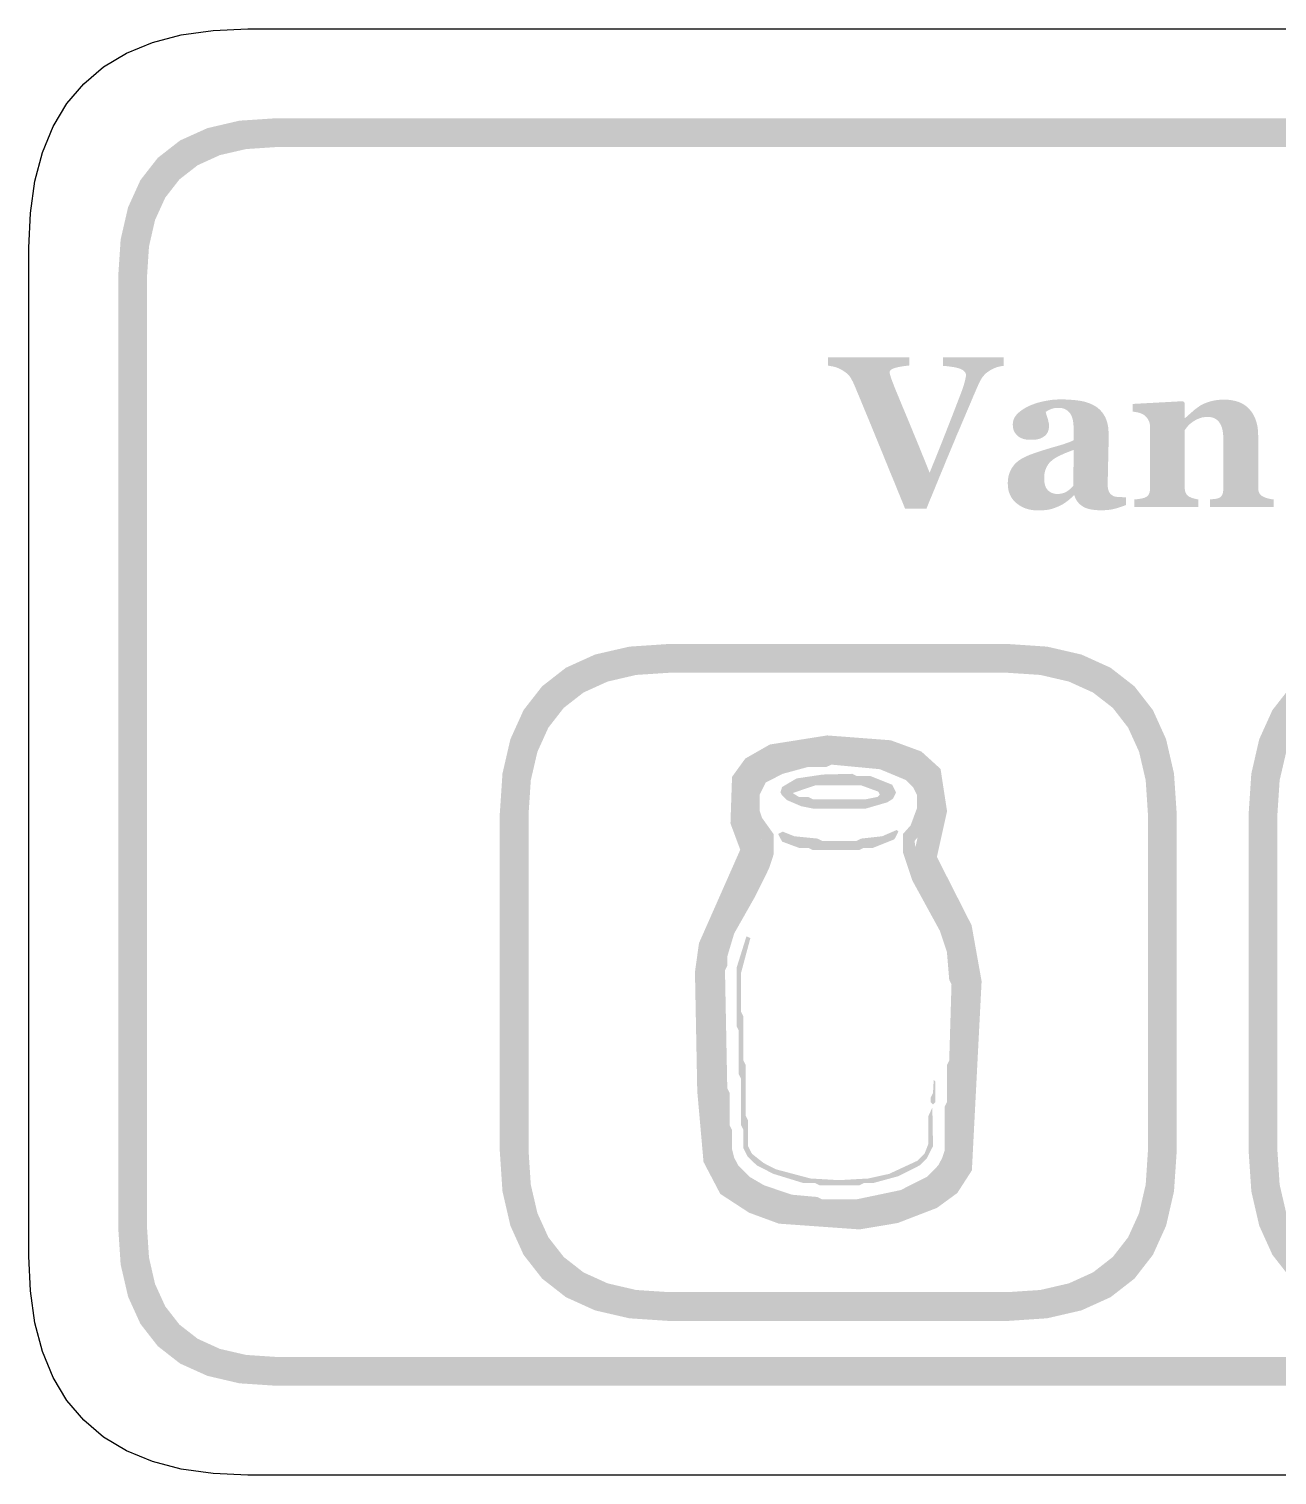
# Model space of a CAD drawing. Header units: millimetres. Extents: x 4 to 272, y 4 to 144.
# Drawn here: x 139.96 to 157.29, y 27.96 to 48.04 of the extents above; entities that cross this region are included whole.
import ezdxf

# ---------------------------------------------------------------- set-up
doc = ezdxf.new("R2010")
doc.units = ezdxf.units.MM
doc.layers.add('CUT', color=1, linetype='Continuous')
doc.layers.add('RASTER', color=7, linetype='Continuous')

msp = doc.modelspace()

# ---------------------------------------------------------------- hatches: boundary and pattern name
at = {"layer": 'RASTER'}
h = msp.add_hatch(color=7, dxfattribs=at)
h.paths.add_polyline_path([(141.2, 44.6), (141.234, 45.116), (141.337, 45.563), (141.509, 45.941), (141.75, 46.25), (142.059, 46.491), (142.438, 46.662), (142.884, 46.766), (143.4, 46.8), (200.6, 46.8), (201.116, 46.766), (201.563, 46.662), (201.941, 46.491), (202.25, 46.25), (202.491, 45.941), (202.663, 45.563), (202.766, 45.116), (202.8, 44.6), (202.8, 31.4), (202.766, 30.884), (202.663, 30.438), (202.491, 30.059), (202.25, 29.75), (201.941, 29.509), (201.563, 29.338), (201.116, 29.234), (200.6, 29.2), (143.4, 29.2), (142.884, 29.234), (142.438, 29.338), (142.059, 29.509), (141.75, 29.75), (141.509, 30.059), (141.337, 30.438), (141.234, 30.884), (141.2, 31.4)])
h.paths.add_polyline_path([(141.6, 44.6), (141.6, 31.4), (141.628, 30.978), (141.712, 30.613), (141.853, 30.303), (142.05, 30.05), (142.303, 29.853), (142.613, 29.712), (142.978, 29.628), (143.4, 29.6), (200.6, 29.6), (201.022, 29.628), (201.388, 29.712), (201.697, 29.853), (201.95, 30.05), (202.147, 30.303), (202.288, 30.612), (202.372, 30.978), (202.4, 31.4), (202.4, 44.6), (202.372, 45.022), (202.288, 45.387), (202.147, 45.697), (201.95, 45.95), (201.697, 46.147), (201.388, 46.288), (201.022, 46.372), (200.6, 46.4), (143.4, 46.4), (142.978, 46.372), (142.613, 46.288), (142.303, 46.147), (142.05, 45.95), (141.853, 45.697), (141.712, 45.387), (141.628, 45.022), (141.6, 44.6)], flags=0)
for points in [[(153.499, 43.361), (153.487, 43.36), (153.475, 43.359), (153.463, 43.357), (153.452, 43.355), (153.44, 43.352), (153.429, 43.35), (153.418, 43.347), (153.407, 43.344), (153.396, 43.34), (153.385, 43.336), (153.373, 43.332), (153.362, 43.327), (153.351, 43.322), (153.339, 43.316), (153.328, 43.31), (153.316, 43.303), (153.301, 43.294), (153.286, 43.284), (153.273, 43.275), (153.26, 43.265), (153.248, 43.255), (153.238, 43.245), (153.228, 43.235), (153.219, 43.224), (153.21, 43.214), (153.201, 43.202), (153.193, 43.189), (153.184, 43.175), (153.176, 43.16), (153.167, 43.144), (153.159, 43.127), (153.15, 43.109), (153.138, 43.083), (153.125, 43.053), (153.111, 43.021), (153.096, 42.985), (153.079, 42.947), (153.062, 42.906), (153.043, 42.861), (153.023, 42.814), (153.002, 42.765), (152.98, 42.714), (152.958, 42.661), (152.935, 42.607), (152.911, 42.551), (152.887, 42.493), (152.861, 42.434), (152.835, 42.373), (152.812, 42.316), (152.788, 42.259), (152.763, 42.2), (152.738, 42.139), (152.712, 42.078), (152.686, 42.015), (152.66, 41.95), (152.633, 41.885), (152.605, 41.819), (152.579, 41.754), (152.552, 41.689), (152.526, 41.625), (152.5, 41.562), (152.474, 41.5), (152.449, 41.438), (152.424, 41.377), (152.129, 41.377), (152.078, 41.502), (152.026, 41.629), (151.975, 41.756), (151.922, 41.883), (151.87, 42.011), (151.818, 42.139), (151.765, 42.268), (151.712, 42.398), (151.661, 42.522), (151.614, 42.637), (151.57, 42.742), (151.531, 42.837), (151.496, 42.922), (151.464, 42.997), (151.437, 43.063), (151.413, 43.118), (151.405, 43.136), (151.396, 43.153), (151.388, 43.168), (151.38, 43.183), (151.372, 43.196), (151.364, 43.208), (151.356, 43.219), (151.348, 43.229), (151.339, 43.238), (151.33, 43.248), (151.319, 43.257), (151.307, 43.267), (151.294, 43.276), (151.28, 43.286), (151.264, 43.296), (151.248, 43.306), (151.235, 43.312), (151.223, 43.319), (151.212, 43.324), (151.201, 43.329), (151.19, 43.334), (151.179, 43.338), (151.169, 43.342), (151.16, 43.345), (151.15, 43.347), (151.139, 43.35), (151.128, 43.353), (151.115, 43.355), (151.102, 43.357), (151.089, 43.36), (151.074, 43.362), (151.059, 43.364), (151.059, 43.479), (152.185, 43.479), (152.185, 43.367), (152.147, 43.362), (152.112, 43.358), (152.081, 43.353), (152.052, 43.348), (152.027, 43.343), (152.005, 43.337), (151.986, 43.332), (151.97, 43.327), (151.957, 43.322), (151.946, 43.316), (151.936, 43.31), (151.928, 43.303), (151.922, 43.296), (151.918, 43.289), (151.915, 43.281), (151.914, 43.274), (151.914, 43.269), (151.914, 43.265), (151.915, 43.261), (151.915, 43.257), (151.916, 43.253), (151.917, 43.248), (151.918, 43.244), (151.919, 43.239), (151.921, 43.234), (151.922, 43.229), (151.924, 43.224), (151.926, 43.218), (151.928, 43.211), (151.93, 43.205), (151.932, 43.198), (151.935, 43.19), (151.947, 43.155), (151.963, 43.115), (151.98, 43.07), (152, 43.02), (152.023, 42.965), (152.048, 42.905), (152.075, 42.839), (152.104, 42.769), (152.137, 42.691), (152.173, 42.604), (152.213, 42.507), (152.257, 42.4), (152.305, 42.284), (152.356, 42.158), (152.411, 42.023), (152.469, 41.878), (152.505, 41.967), (152.54, 42.053), (152.573, 42.135), (152.605, 42.214), (152.635, 42.289), (152.663, 42.361), (152.69, 42.429), (152.715, 42.494), (152.74, 42.556), (152.763, 42.617), (152.786, 42.675), (152.808, 42.732), (152.829, 42.786), (152.849, 42.839), (152.869, 42.89), (152.888, 42.94), (152.897, 42.963), (152.906, 42.986), (152.914, 43.008), (152.922, 43.03), (152.929, 43.052), (152.936, 43.073), (152.943, 43.094), (152.949, 43.115), (152.955, 43.134), (152.96, 43.153), (152.964, 43.17), (152.967, 43.186), (152.97, 43.2), (152.972, 43.214), (152.973, 43.226), (152.973, 43.237), (152.972, 43.248), (152.969, 43.259), (152.964, 43.27), (152.956, 43.28), (152.947, 43.289), (152.935, 43.299), (152.922, 43.307), (152.906, 43.315), (152.887, 43.323), (152.865, 43.33), (152.839, 43.337), (152.81, 43.343), (152.777, 43.348), (152.74, 43.353), (152.7, 43.358), (152.657, 43.361), (152.657, 43.479), (153.499, 43.479)], [(157.245, 41.4), (156.363, 41.4), (156.363, 41.507), (156.37, 41.508), (156.377, 41.508), (156.385, 41.509), (156.394, 41.51), (156.402, 41.511), (156.411, 41.512), (156.42, 41.513), (156.43, 41.514), (156.44, 41.515), (156.449, 41.517), (156.457, 41.518), (156.465, 41.52), (156.472, 41.522), (156.479, 41.524), (156.485, 41.526), (156.49, 41.529), (156.498, 41.533), (156.505, 41.538), (156.511, 41.543), (156.517, 41.549), (156.522, 41.555), (156.526, 41.561), (156.531, 41.568), (156.534, 41.576), (156.537, 41.584), (156.54, 41.593), (156.542, 41.603), (156.544, 41.614), (156.546, 41.626), (156.547, 41.638), (156.547, 41.652), (156.547, 41.667), (156.547, 42.352), (156.547, 42.388), (156.544, 42.422), (156.54, 42.454), (156.534, 42.483), (156.526, 42.51), (156.516, 42.535), (156.505, 42.557), (156.492, 42.577), (156.478, 42.595), (156.462, 42.61), (156.444, 42.623), (156.424, 42.634), (156.403, 42.642), (156.381, 42.648), (156.356, 42.651), (156.331, 42.652), (156.316, 42.652), (156.302, 42.651), (156.288, 42.65), (156.274, 42.648), (156.26, 42.646), (156.247, 42.643), (156.234, 42.639), (156.221, 42.635), (156.209, 42.63), (156.196, 42.625), (156.184, 42.619), (156.171, 42.613), (156.159, 42.607), (156.147, 42.599), (156.135, 42.592), (156.123, 42.584), (156.112, 42.576), (156.102, 42.569), (156.093, 42.561), (156.084, 42.554), (156.076, 42.546), (156.068, 42.539), (156.061, 42.531), (156.054, 42.524), (156.048, 42.516), (156.042, 42.509), (156.036, 42.501), (156.031, 42.495), (156.026, 42.488), (156.021, 42.482), (156.016, 42.475), (156.011, 42.469), (156.011, 41.683), (156.011, 41.67), (156.012, 41.658), (156.013, 41.647), (156.015, 41.636), (156.017, 41.625), (156.019, 41.615), (156.022, 41.606), (156.026, 41.597), (156.03, 41.589), (156.034, 41.581), (156.04, 41.574), (156.045, 41.567), (156.052, 41.561), (156.059, 41.555), (156.066, 41.55), (156.074, 41.545), (156.08, 41.542), (156.087, 41.539), (156.093, 41.536), (156.101, 41.533), (156.108, 41.53), (156.116, 41.527), (156.124, 41.524), (156.133, 41.522), (156.142, 41.519), (156.15, 41.517), (156.159, 41.515), (156.168, 41.513), (156.176, 41.511), (156.185, 41.509), (156.193, 41.508), (156.202, 41.507), (156.202, 41.4), (155.311, 41.4), (155.311, 41.507), (155.32, 41.508), (155.329, 41.509), (155.339, 41.509), (155.348, 41.51), (155.357, 41.511), (155.366, 41.513), (155.376, 41.514), (155.385, 41.515), (155.394, 41.516), (155.403, 41.518), (155.411, 41.519), (155.42, 41.521), (155.427, 41.523), (155.435, 41.525), (155.442, 41.527), (155.449, 41.529), (155.46, 41.533), (155.47, 41.538), (155.48, 41.543), (155.488, 41.549), (155.496, 41.556), (155.503, 41.563), (155.508, 41.571), (155.513, 41.579), (155.517, 41.587), (155.521, 41.597), (155.524, 41.607), (155.526, 41.618), (155.528, 41.629), (155.53, 41.641), (155.53, 41.653), (155.531, 41.667), (155.531, 42.519), (155.53, 42.53), (155.529, 42.542), (155.527, 42.553), (155.525, 42.564), (155.522, 42.575), (155.518, 42.586), (155.513, 42.597), (155.507, 42.608), (155.501, 42.619), (155.495, 42.629), (155.488, 42.639), (155.48, 42.648), (155.472, 42.657), (155.464, 42.665), (155.455, 42.673), (155.446, 42.68), (155.439, 42.685), (155.432, 42.689), (155.424, 42.693), (155.416, 42.696), (155.407, 42.7), (155.398, 42.703), (155.389, 42.707), (155.379, 42.71), (155.369, 42.712), (155.359, 42.715), (155.348, 42.717), (155.337, 42.719), (155.326, 42.721), (155.314, 42.723), (155.302, 42.724), (155.291, 42.726), (155.291, 42.833), (155.989, 42.871), (156.011, 42.849), (156.011, 42.636), (156.017, 42.636), (156.028, 42.646), (156.039, 42.656), (156.05, 42.666), (156.063, 42.677), (156.075, 42.688), (156.089, 42.699), (156.102, 42.712), (156.117, 42.724), (156.131, 42.737), (156.145, 42.749), (156.159, 42.76), (156.173, 42.771), (156.187, 42.781), (156.2, 42.79), (156.213, 42.799), (156.225, 42.808), (156.239, 42.816), (156.254, 42.825), (156.27, 42.833), (156.288, 42.84), (156.306, 42.848), (156.325, 42.855), (156.346, 42.861), (156.367, 42.868), (156.389, 42.874), (156.412, 42.879), (156.435, 42.883), (156.458, 42.886), (156.482, 42.889), (156.506, 42.891), (156.53, 42.892), (156.555, 42.893), (156.613, 42.891), (156.667, 42.884), (156.717, 42.874), (156.764, 42.859), (156.807, 42.84), (156.846, 42.816), (156.881, 42.789), (156.913, 42.757), (156.941, 42.722), (156.965, 42.684), (156.986, 42.643), (157.002, 42.6), (157.015, 42.553), (157.025, 42.504), (157.03, 42.452), (157.032, 42.398), (157.032, 41.68), (157.032, 41.667), (157.033, 41.654), (157.034, 41.642), (157.036, 41.631), (157.039, 41.621), (157.041, 41.611), (157.045, 41.602), (157.048, 41.593), (157.053, 41.586), (157.058, 41.578), (157.064, 41.571), (157.071, 41.564), (157.079, 41.558), (157.088, 41.552), (157.098, 41.547), (157.108, 41.542), (157.114, 41.54), (157.121, 41.537), (157.128, 41.534), (157.135, 41.532), (157.142, 41.529), (157.15, 41.527), (157.158, 41.524), (157.166, 41.522), (157.175, 41.519), (157.184, 41.517), (157.193, 41.515), (157.203, 41.513), (157.213, 41.511), (157.223, 41.509), (157.234, 41.508), (157.245, 41.507)]]:
    msp.add_hatch(color=7, dxfattribs=at).paths.add_polyline_path(points)
h = msp.add_hatch(color=7, dxfattribs=at)
h.paths.add_polyline_path([(155.198, 41.431), (155.182, 41.424), (155.165, 41.417), (155.147, 41.411), (155.128, 41.404), (155.109, 41.398), (155.088, 41.391), (155.068, 41.385), (155.046, 41.379), (155.024, 41.374), (155.001, 41.369), (154.979, 41.365), (154.955, 41.362), (154.932, 41.359), (154.908, 41.358), (154.884, 41.356), (154.86, 41.356), (154.816, 41.357), (154.776, 41.359), (154.738, 41.364), (154.703, 41.369), (154.672, 41.377), (154.643, 41.386), (154.617, 41.397), (154.595, 41.41), (154.574, 41.424), (154.556, 41.439), (154.539, 41.456), (154.523, 41.475), (154.51, 41.494), (154.498, 41.516), (154.488, 41.538), (154.479, 41.563), (154.47, 41.563), (154.458, 41.55), (154.446, 41.539), (154.433, 41.527), (154.421, 41.516), (154.409, 41.506), (154.398, 41.496), (154.386, 41.487), (154.374, 41.478), (154.363, 41.469), (154.351, 41.461), (154.339, 41.453), (154.326, 41.445), (154.314, 41.438), (154.301, 41.431), (154.288, 41.424), (154.275, 41.418), (154.258, 41.41), (154.241, 41.403), (154.224, 41.396), (154.208, 41.39), (154.191, 41.384), (154.175, 41.379), (154.159, 41.374), (154.143, 41.37), (154.126, 41.366), (154.108, 41.363), (154.088, 41.361), (154.066, 41.358), (154.043, 41.357), (154.019, 41.356), (153.993, 41.355), (153.965, 41.355), (153.923, 41.356), (153.883, 41.361), (153.844, 41.369), (153.807, 41.38), (153.772, 41.394), (153.738, 41.411), (153.706, 41.431), (153.675, 41.455), (153.647, 41.481), (153.622, 41.509), (153.602, 41.539), (153.585, 41.572), (153.572, 41.606), (153.562, 41.642), (153.557, 41.68), (153.555, 41.721), (153.555, 41.744), (153.556, 41.767), (153.558, 41.788), (153.561, 41.809), (153.565, 41.829), (153.57, 41.848), (153.575, 41.866), (153.581, 41.883), (153.588, 41.899), (153.596, 41.915), (153.604, 41.93), (153.613, 41.945), (153.623, 41.96), (153.633, 41.974), (153.644, 41.988), (153.656, 42.001), (153.667, 42.012), (153.679, 42.023), (153.691, 42.033), (153.703, 42.043), (153.716, 42.053), (153.73, 42.062), (153.743, 42.07), (153.758, 42.078), (153.772, 42.086), (153.787, 42.093), (153.803, 42.101), (153.818, 42.108), (153.834, 42.115), (153.851, 42.122), (153.867, 42.129), (153.884, 42.135), (153.918, 42.147), (153.953, 42.16), (153.991, 42.172), (154.029, 42.185), (154.07, 42.197), (154.112, 42.21), (154.155, 42.223), (154.201, 42.236), (154.245, 42.249), (154.287, 42.261), (154.325, 42.273), (154.36, 42.285), (154.392, 42.296), (154.422, 42.308), (154.447, 42.318), (154.47, 42.329), (154.47, 42.469), (154.47, 42.479), (154.47, 42.489), (154.469, 42.5), (154.469, 42.512), (154.468, 42.524), (154.467, 42.537), (154.466, 42.551), (154.464, 42.566), (154.463, 42.581), (154.461, 42.595), (154.458, 42.608), (154.455, 42.621), (154.452, 42.634), (154.448, 42.645), (154.444, 42.657), (154.439, 42.667), (154.434, 42.679), (154.428, 42.69), (154.421, 42.7), (154.413, 42.71), (154.405, 42.72), (154.396, 42.729), (154.386, 42.738), (154.375, 42.746), (154.364, 42.754), (154.351, 42.76), (154.338, 42.766), (154.324, 42.77), (154.309, 42.774), (154.293, 42.776), (154.277, 42.778), (154.259, 42.778), (154.243, 42.778), (154.228, 42.777), (154.214, 42.776), (154.2, 42.774), (154.187, 42.771), (154.175, 42.768), (154.163, 42.764), (154.152, 42.76), (154.141, 42.756), (154.131, 42.751), (154.122, 42.746), (154.113, 42.742), (154.104, 42.737), (154.096, 42.732), (154.089, 42.728), (154.082, 42.723), (154.083, 42.715), (154.085, 42.706), (154.088, 42.696), (154.09, 42.686), (154.094, 42.674), (154.098, 42.662), (154.102, 42.648), (154.107, 42.633), (154.112, 42.618), (154.116, 42.604), (154.119, 42.589), (154.122, 42.574), (154.125, 42.56), (154.126, 42.546), (154.127, 42.532), (154.127, 42.518), (154.127, 42.511), (154.127, 42.504), (154.126, 42.497), (154.124, 42.49), (154.122, 42.482), (154.12, 42.473), (154.117, 42.465), (154.114, 42.455), (154.111, 42.446), (154.107, 42.438), (154.103, 42.43), (154.098, 42.422), (154.093, 42.415), (154.088, 42.408), (154.082, 42.402), (154.076, 42.396), (154.068, 42.389), (154.059, 42.382), (154.05, 42.376), (154.04, 42.37), (154.031, 42.365), (154.021, 42.36), (154.011, 42.355), (154.001, 42.351), (153.99, 42.347), (153.977, 42.344), (153.963, 42.341), (153.948, 42.339), (153.931, 42.337), (153.913, 42.336), (153.893, 42.335), (153.873, 42.335), (153.843, 42.335), (153.815, 42.338), (153.789, 42.343), (153.765, 42.349), (153.742, 42.358), (153.722, 42.368), (153.703, 42.38), (153.687, 42.394), (153.672, 42.409), (153.659, 42.426), (153.648, 42.443), (153.639, 42.462), (153.632, 42.482), (153.627, 42.503), (153.625, 42.525), (153.624, 42.548), (153.625, 42.569), (153.628, 42.588), (153.633, 42.608), (153.64, 42.626), (153.649, 42.644), (153.66, 42.662), (153.673, 42.679), (153.689, 42.696), (153.705, 42.712), (153.723, 42.727), (153.742, 42.741), (153.761, 42.755), (153.781, 42.768), (153.803, 42.781), (153.825, 42.792), (153.848, 42.803), (153.871, 42.814), (153.896, 42.824), (153.921, 42.833), (153.947, 42.842), (153.974, 42.851), (154.002, 42.858), (154.03, 42.865), (154.06, 42.871), (154.09, 42.877), (154.119, 42.882), (154.148, 42.886), (154.176, 42.89), (154.203, 42.892), (154.23, 42.894), (154.257, 42.895), (154.283, 42.896), (154.318, 42.895), (154.352, 42.895), (154.386, 42.893), (154.419, 42.891), (154.451, 42.889), (154.483, 42.886), (154.513, 42.883), (154.543, 42.879), (154.573, 42.874), (154.601, 42.868), (154.629, 42.861), (154.656, 42.853), (154.683, 42.844), (154.708, 42.833), (154.733, 42.822), (154.757, 42.809), (154.779, 42.796), (154.8, 42.781), (154.82, 42.764), (154.839, 42.746), (154.856, 42.727), (154.873, 42.706), (154.888, 42.684), (154.902, 42.66), (154.914, 42.635), (154.925, 42.608), (154.934, 42.579), (154.942, 42.548), (154.948, 42.516), (154.952, 42.481), (154.954, 42.445), (154.955, 42.406), (154.955, 42.364), (154.955, 42.32), (154.954, 42.274), (154.953, 42.225), (154.953, 42.175), (154.951, 42.123), (154.95, 42.07), (154.948, 42.014), (154.947, 41.959), (154.946, 41.91), (154.944, 41.865), (154.944, 41.826), (154.943, 41.791), (154.942, 41.761), (154.942, 41.735), (154.942, 41.715), (154.942, 41.699), (154.943, 41.684), (154.945, 41.669), (154.947, 41.656), (154.95, 41.643), (154.953, 41.632), (154.957, 41.621), (154.962, 41.611), (154.967, 41.602), (154.973, 41.593), (154.979, 41.585), (154.987, 41.578), (154.995, 41.571), (155.003, 41.565), (155.013, 41.559), (155.022, 41.554), (155.029, 41.551), (155.037, 41.549), (155.045, 41.546), (155.055, 41.544), (155.065, 41.543), (155.076, 41.542), (155.088, 41.541), (155.101, 41.54), (155.114, 41.539), (155.127, 41.539), (155.14, 41.539), (155.152, 41.538), (155.164, 41.538), (155.176, 41.538), (155.187, 41.538), (155.198, 41.538)])
h.paths.add_polyline_path([(154.47, 42.194), (154.45, 42.187), (154.429, 42.18), (154.409, 42.172), (154.389, 42.164), (154.368, 42.156), (154.348, 42.148), (154.328, 42.139), (154.308, 42.13), (154.288, 42.121), (154.269, 42.112), (154.251, 42.103), (154.234, 42.093), (154.218, 42.084), (154.203, 42.074), (154.189, 42.065), (154.176, 42.055), (154.163, 42.044), (154.15, 42.033), (154.138, 42.021), (154.127, 42.008), (154.117, 41.995), (154.108, 41.98), (154.099, 41.966), (154.091, 41.95), (154.084, 41.934), (154.077, 41.917), (154.072, 41.899), (154.068, 41.881), (154.064, 41.862), (154.062, 41.842), (154.061, 41.821), (154.06, 41.8), (154.061, 41.772), (154.063, 41.747), (154.067, 41.723), (154.073, 41.701), (154.08, 41.682), (154.089, 41.664), (154.1, 41.648), (154.112, 41.634), (154.125, 41.622), (154.14, 41.612), (154.154, 41.603), (154.17, 41.596), (154.187, 41.59), (154.204, 41.586), (154.222, 41.584), (154.24, 41.583), (154.26, 41.584), (154.279, 41.585), (154.297, 41.588), (154.314, 41.591), (154.33, 41.596), (154.345, 41.602), (154.359, 41.608), (154.373, 41.616), (154.386, 41.625), (154.398, 41.634), (154.41, 41.643), (154.422, 41.653), (154.433, 41.663), (154.444, 41.674), (154.454, 41.686), (154.464, 41.697)], flags=0)
h = msp.add_hatch(color=7, dxfattribs=at)
h.paths.add_polyline_path([(146.5, 37.15), (146.537, 37.701), (146.647, 38.178), (146.83, 38.582), (147.087, 38.912), (147.418, 39.17), (147.822, 39.353), (148.299, 39.463), (148.85, 39.5), (153.55, 39.5), (154.101, 39.463), (154.578, 39.353), (154.982, 39.17), (155.313, 38.912), (155.57, 38.582), (155.753, 38.178), (155.863, 37.701), (155.9, 37.15), (155.9, 32.45), (155.863, 31.899), (155.753, 31.422), (155.57, 31.018), (155.313, 30.687), (154.982, 30.43), (154.578, 30.247), (154.101, 30.137), (153.55, 30.1), (148.85, 30.1), (148.299, 30.137), (147.822, 30.247), (147.418, 30.43), (147.088, 30.688), (146.83, 31.018), (146.647, 31.422), (146.537, 31.899), (146.5, 32.45)])
h.paths.add_polyline_path([(146.9, 37.15), (146.9, 32.45), (146.93, 31.993), (147.022, 31.597), (147.174, 31.262), (147.388, 30.988), (147.662, 30.774), (147.997, 30.622), (148.393, 30.53), (148.85, 30.5), (153.55, 30.5), (154.007, 30.53), (154.403, 30.622), (154.738, 30.774), (155.013, 30.988), (155.226, 31.262), (155.378, 31.597), (155.47, 31.993), (155.5, 32.45), (155.5, 37.15), (155.47, 37.607), (155.378, 38.003), (155.226, 38.338), (155.013, 38.613), (154.738, 38.826), (154.403, 38.978), (154.007, 39.07), (153.55, 39.1), (148.85, 39.1), (148.393, 39.07), (147.997, 38.978), (147.662, 38.826), (147.388, 38.613), (147.174, 38.338), (147.022, 38.003), (146.93, 37.607), (146.9, 37.15)], flags=0)
h = msp.add_hatch(color=7, dxfattribs=at)
h.paths.add_polyline_path([(156.9, 37.15), (156.937, 37.701), (157.047, 38.178), (157.23, 38.582), (157.488, 38.912), (157.818, 39.17), (158.222, 39.353), (158.699, 39.463), (159.25, 39.5), (163.95, 39.5), (164.501, 39.463), (164.978, 39.353), (165.382, 39.17), (165.713, 38.912), (165.97, 38.582), (166.153, 38.178), (166.263, 37.701), (166.3, 37.15), (166.3, 32.45), (166.263, 31.899), (166.153, 31.422), (165.97, 31.018), (165.713, 30.687), (165.382, 30.43), (164.978, 30.247), (164.501, 30.137), (163.95, 30.1), (159.25, 30.1), (158.699, 30.137), (158.222, 30.247), (157.818, 30.43), (157.488, 30.688), (157.23, 31.018), (157.047, 31.422), (156.937, 31.899), (156.9, 32.45)])
h.paths.add_polyline_path([(157.3, 37.15), (157.3, 32.45), (157.33, 31.993), (157.422, 31.597), (157.574, 31.262), (157.788, 30.988), (158.062, 30.774), (158.397, 30.622), (158.793, 30.53), (159.25, 30.5), (163.95, 30.5), (164.407, 30.53), (164.803, 30.622), (165.138, 30.774), (165.413, 30.988), (165.626, 31.262), (165.778, 31.597), (165.87, 31.993), (165.9, 32.45), (165.9, 37.15), (165.87, 37.607), (165.778, 38.003), (165.626, 38.338), (165.413, 38.613), (165.138, 38.826), (164.803, 38.978), (164.407, 39.07), (163.95, 39.1), (159.25, 39.1), (158.793, 39.07), (158.397, 38.978), (158.062, 38.826), (157.788, 38.613), (157.574, 38.338), (157.422, 38.003), (157.33, 37.607), (157.3, 37.15)], flags=0)
h = msp.add_hatch(color=7, dxfattribs=at)
h.paths.add_polyline_path([(151.046, 38.23), (151.928, 38.163), (152.354, 38.007), (152.621, 37.765), (152.711, 37.178), (152.57, 36.543), (153.052, 35.594), (153.191, 34.817), (153.056, 32.191), (152.853, 31.876), (152.571, 31.67), (152.026, 31.46), (151.497, 31.371), (150.376, 31.451), (149.962, 31.603), (149.562, 31.864), (149.329, 32.308), (149.242, 33.289), (149.21, 34.945), (149.266, 35.346), (149.839, 36.643), (149.703, 37.009), (149.725, 37.655), (149.909, 37.909), (150.25, 38.104)])
h.paths.add_polyline_path([(151.059, 37.908), (150.358, 37.797), (150.128, 37.665), (150.042, 37.546), (150.025, 37.062), (150.185, 36.632), (149.576, 35.257), (149.53, 34.926), (149.562, 33.307), (149.642, 32.4), (149.807, 32.086), (150.107, 31.891), (150.444, 31.767), (151.481, 31.693), (151.941, 31.771), (152.417, 31.953), (152.616, 32.1), (152.741, 32.292), (152.869, 34.797), (152.745, 35.491), (152.232, 36.501), (152.386, 37.189), (152.322, 37.604), (152.185, 37.728), (151.859, 37.847), (151.059, 37.908)], flags=0)
h = msp.add_hatch(color=7, dxfattribs=at)
h.paths.add_polyline_path([(150.856, 37.976), (151.521, 37.986), (151.585, 37.954), (151.714, 37.954), (152.067, 37.858), (152.301, 37.739), (152.366, 37.674), (152.452, 37.504), (152.484, 37.28), (152.452, 37.215), (152.452, 37.055), (152.366, 36.885), (152.26, 36.766), (152.292, 36.509), (152.475, 36.114), (152.838, 35.449), (152.934, 35), (152.934, 33.972), (152.902, 33.908), (152.902, 33.234), (152.87, 33.17), (152.87, 32.495), (152.838, 32.335), (152.751, 32.165), (152.526, 31.94), (152.067, 31.725), (151.65, 31.628), (151.425, 31.628), (151.361, 31.596), (151.039, 31.596), (150.975, 31.628), (150.558, 31.66), (150.237, 31.757), (149.874, 31.94), (149.681, 32.132), (149.595, 32.303), (149.53, 32.559), (149.498, 33.523), (149.466, 33.587), (149.466, 35.096), (149.595, 35.546), (150.076, 36.445), (150.14, 36.669), (150.131, 36.788), (150.034, 36.885), (149.948, 37.055), (149.916, 37.408), (150.034, 37.674), (150.163, 37.771), (150.526, 37.922)])
h.paths.add_polyline_path([(151.104, 37.825), (151.039, 37.793), (150.783, 37.793), (150.429, 37.697), (150.195, 37.578), (150.108, 37.408), (150.108, 37.183), (150.14, 37.087), (150.301, 36.862), (150.301, 36.573), (150.237, 36.38), (150.034, 35.973), (149.755, 35.481), (149.659, 35.16), (149.659, 35.032), (149.627, 34.968), (149.659, 33.33), (149.691, 33.266), (149.691, 32.816), (149.723, 32.752), (149.723, 32.495), (149.755, 32.367), (149.81, 32.261), (149.97, 32.1), (150.173, 31.982), (150.558, 31.853), (150.911, 31.821), (150.975, 31.789), (151.457, 31.789), (152.067, 31.917), (152.43, 32.1), (152.59, 32.261), (152.645, 32.367), (152.677, 32.463), (152.677, 33.073), (152.709, 33.137), (152.709, 33.651), (152.741, 33.715), (152.773, 34.775), (152.741, 34.839), (152.709, 35.225), (152.613, 35.514), (152.227, 36.22), (152.099, 36.605), (152.099, 36.862), (152.205, 36.981), (152.292, 37.215), (152.292, 37.408), (152.237, 37.514), (152.141, 37.61), (151.778, 37.761)], flags=0)
h.paths.add_polyline_path([(150.985, 37.687), (151.393, 37.697), (151.457, 37.665), (151.65, 37.665), (151.948, 37.546), (152.003, 37.44), (151.961, 37.353), (151.884, 37.302), (151.585, 37.215), (150.847, 37.215), (150.686, 37.247), (150.484, 37.334), (150.42, 37.398), (150.397, 37.44), (150.42, 37.514), (150.622, 37.633)], flags=0)
h.paths.add_polyline_path([(150.879, 37.536), (150.567, 37.43), (150.654, 37.376), (150.783, 37.376), (150.847, 37.344), (151.585, 37.344), (151.746, 37.376), (151.778, 37.408), (151.755, 37.45), (151.521, 37.536)], flags=0)
h.paths.add_polyline_path([(152.012, 36.917), (152.035, 36.894), (151.98, 36.788), (151.682, 36.669), (151.553, 36.669), (151.489, 36.637), (150.847, 36.637), (150.783, 36.669), (150.654, 36.669), (150.42, 36.756), (150.365, 36.862), (150.429, 36.894), (150.59, 36.83), (150.911, 36.798), (150.975, 36.766), (151.457, 36.766), (151.521, 36.798), (151.81, 36.83)], flags=0)
h.paths.add_polyline_path([(149.925, 35.44), (149.98, 35.417), (149.851, 34.936), (149.851, 34.39), (149.884, 34.325), (149.884, 33.715), (149.916, 33.651), (149.916, 32.945), (149.948, 32.881), (149.948, 32.527), (150.002, 32.421), (150.163, 32.293), (150.333, 32.206), (150.815, 32.078), (151.21, 32.055), (151.617, 32.078), (151.906, 32.142), (152.301, 32.325), (152.398, 32.421), (152.452, 32.559), (152.452, 32.945), (152.507, 33.064), (152.516, 32.527), (152.43, 32.357), (152.333, 32.261), (152.035, 32.11), (151.682, 32.014), (151.553, 32.014), (151.489, 31.982), (150.943, 31.982), (150.879, 32.014), (150.718, 32.014), (150.301, 32.142), (150.067, 32.261), (149.938, 32.389), (149.884, 32.495), (149.884, 32.752), (149.851, 32.816), (149.851, 33.459), (149.819, 33.523), (149.819, 34.133), (149.787, 34.197), (149.787, 35)], flags=0)
h.paths.add_polyline_path([(152.526, 33.449), (152.549, 33.426), (152.549, 33.137), (152.516, 33.105), (152.484, 33.137), (152.484, 33.202), (152.516, 33.266)], flags=0)

# ---------------------------------------------------------------- linework, layer by layer
at = {"layer": 'CUT'}
msp.add_lwpolyline([(201.001, 27.96), (142.999, 27.96), (142.517, 27.981), (142.075, 28.044), (141.675, 28.149), (141.315, 28.297), (140.997, 28.488), (140.722, 28.722), (140.488, 28.997), (140.297, 29.315), (140.149, 29.675), (140.044, 30.075), (139.981, 30.517), (139.96, 30.999), (139.96, 45.001), (139.981, 45.483), (140.044, 45.925), (140.149, 46.325), (140.297, 46.685), (140.488, 47.003), (140.722, 47.278), (140.997, 47.512), (141.315, 47.703), (141.675, 47.851), (142.075, 47.956), (142.517, 48.019), (142.999, 48.04), (201.001, 48.04)], dxfattribs=at)

doc.saveas('drawing.dxf')
